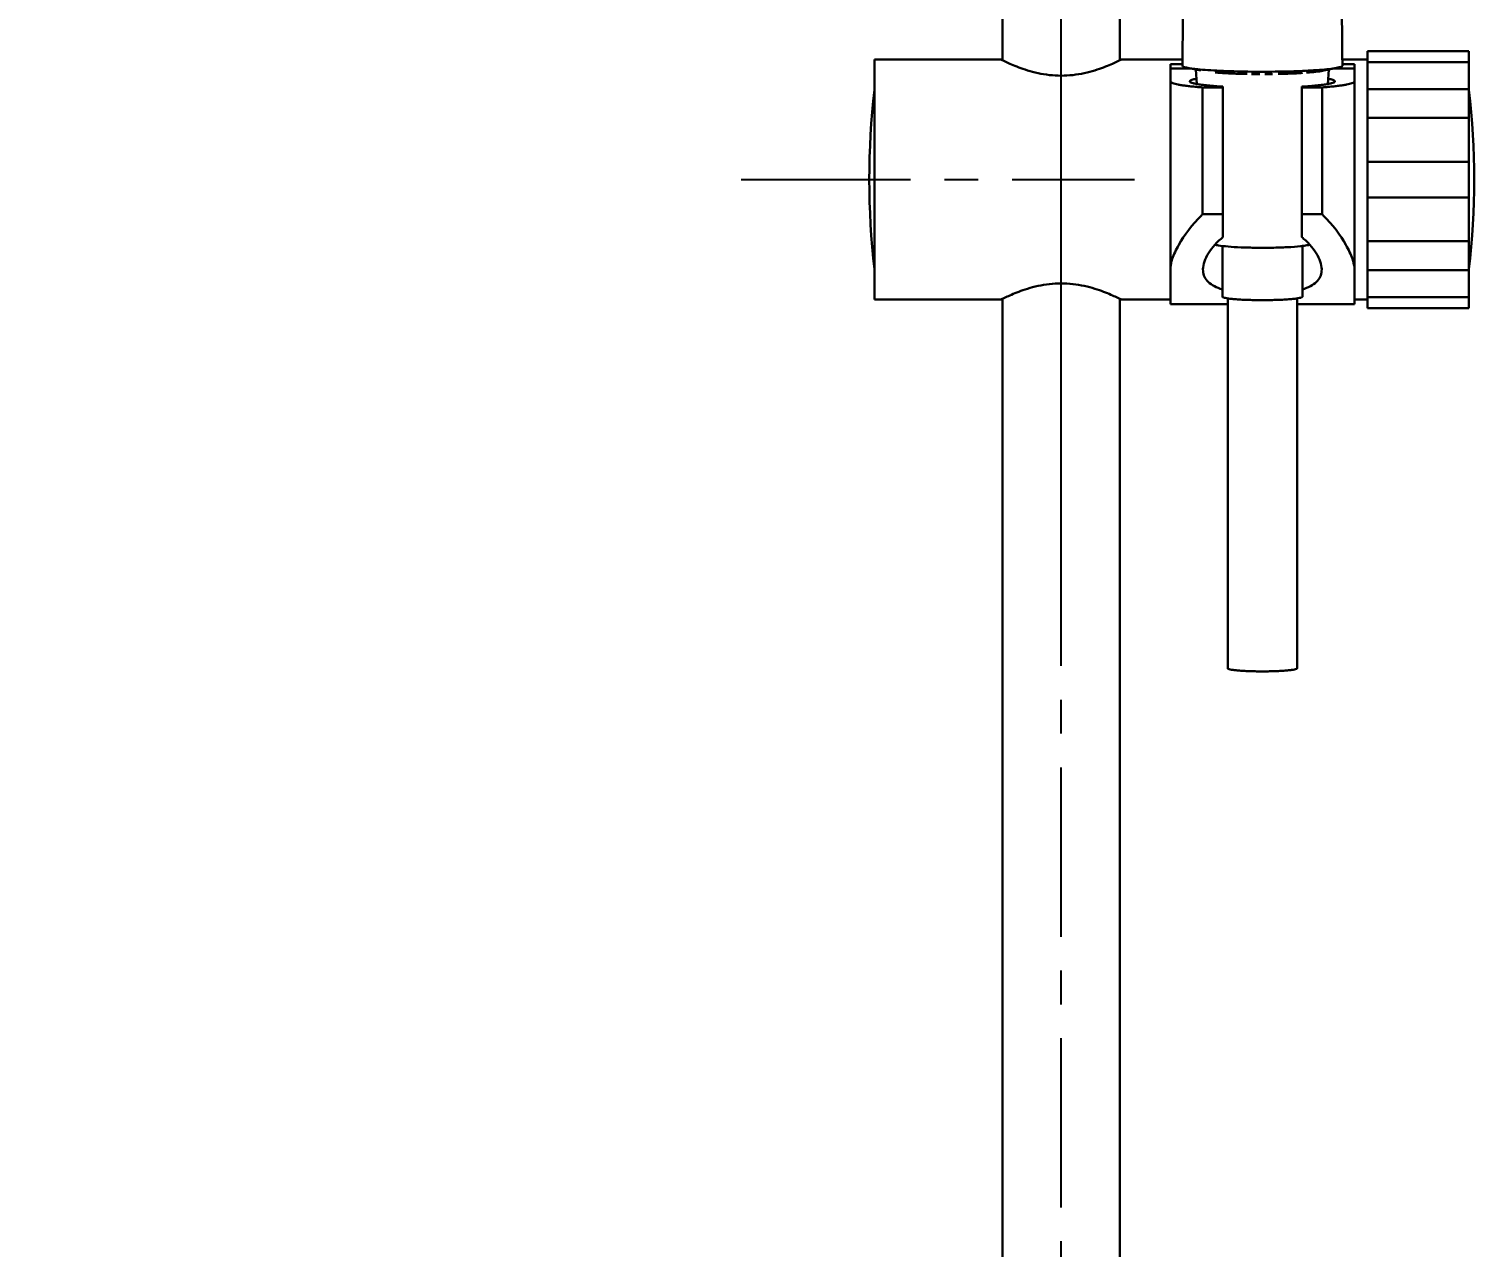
# Model space of a CAD drawing. Header units: millimetres. Extents: x 577 to 7172, y 252 to 2707.
# Drawn here: x 4848 to 5119.1, y 1027.8 to 1256.3 of the extents above; entities that cross this region are included whole.
import ezdxf

# ---------------------------------------------------------------- set-up
doc = ezdxf.new("R2010")
doc.units = ezdxf.units.MM
doc.header["$MEASUREMENT"] = 0
doc.linetypes.add('CENTER', pattern=[50.8, 31.75, -6.35, 6.35, -6.35])
doc.layers.add('외형선(ISO)', color=7, linetype='Continuous', lineweight=30)
doc.layers.add('치수(ISO)', color=7, linetype='Continuous', lineweight=25)
doc.layers.add('중심선(ISO)', color=1, linetype='CENTER', lineweight=25, true_color=0xff0000)
doc.styles.add('굴림', font='')
doc.styles.get('굴림').set_extended_font_data('援대┝')
doc.dimstyles.new('기본값 (ISO)', dxfattribs={"dimscale": 10, "dimtxt": 3, "dimasz": 2.5, "dimexe": 3.175, "dimexo": 0, "dimgap": 0.762, "dimtad": 1, "dimtoh": 1, "dimdec": 0, "dimzin": 1, "dimdsep": 46, "dimtxsty": '굴림', "dimcen": 0.5, "dimazin": 0, "dimtfac": 1, "dimtdec": 4, "dimtix": 1, "dimtmove": 1, "dimatfit": 3, "dimfxl": 1, "dimtolj": 1, "dimtzin": 1, "dimarcsym": 0})

# ---------------------------------------------------------------- blocks, each defined once
blk = doc.blocks.new('*D7')
at = {"layer": 'Defpoints', "color": 0}
for p in [(4619.26, 1788.11), (5041.61, 1788.11), (5031.12, 460.47)]:
    blk.add_point(p, dxfattribs=at)
at = {"layer": '치수(ISO)', "color": 0, "lineweight": -2}
for p, q in [((5041.61, 1788.11), (4587.51, 1788.11)), ((4619.26, 485.47), (4619.26, 1763.11)), ((5031.12, 460.47), (4587.51, 460.47))]:
    blk.add_line(p, q, dxfattribs=at)
at = {"layer": '치수(ISO)', "color": 0}
for points in [[(4623.43, 1763.11), (4615.09, 1763.11), (4619.26, 1788.11)], [(4615.09, 485.47), (4623.43, 485.47), (4619.26, 460.47)]]:
    blk.add_solid(points, dxfattribs=at)
at = {"layer": '치수(ISO)', "color": 0, "insert": (4596.64, 1124.29), "char_height": 30, "attachment_point": 5, "rotation": 90, "style": '굴림'}
blk.add_mtext('\\A1;1328', dxfattribs=at)
blk = doc.blocks.new('*D8')
at = {"layer": 'Defpoints', "color": 0}
for p in [(4733.39, 1788.11), (5041.61, 1788.11), (4944.61, 503.67)]:
    blk.add_point(p, dxfattribs=at)
at = {"layer": '치수(ISO)', "color": 0, "lineweight": -2}
for p, q in [((5041.61, 1788.11), (4701.64, 1788.11)), ((4733.39, 528.67), (4733.39, 1763.11)), ((4944.61, 503.67), (4701.64, 503.67))]:
    blk.add_line(p, q, dxfattribs=at)
at = {"layer": '치수(ISO)', "color": 0}
for points in [[(4737.56, 1763.11), (4729.23, 1763.11), (4733.39, 1788.11)], [(4729.23, 528.67), (4737.56, 528.67), (4733.39, 503.67)]]:
    blk.add_solid(points, dxfattribs=at)
at = {"layer": '치수(ISO)', "color": 0, "insert": (4710.77, 1145.89), "char_height": 30, "attachment_point": 5, "rotation": 90, "style": '굴림'}
blk.add_mtext('\\A1;1284', dxfattribs=at)

msp = doc.modelspace()

# ---------------------------------------------------------------- linework, layer by layer
at = {"layer": '외형선(ISO)'}
for p, q in [((5030.61, 1250.43), (5030.61, 1345.61)), ((5052.61, 1250.43), (5052.61, 1345.61)), ((5006.61, 1205.55), (5006.61, 1250.55)), ((5006.61, 1250.55), (5030.37, 1250.55)), ((5052.87, 1250.55), (5064.37, 1250.55)), ((5064.36, 1249.73), (5062.11, 1249.73)), ((5062.11, 1248.89), (5062.11, 1249.73)), ((5099.11, 1250.55), (5094.35, 1250.55)), ((5094.35, 1249.73), (5096.61, 1249.73)), ((5096.61, 1248.89), (5096.61, 1249.73)), ((5118.11, 1252.17), (5099.11, 1252.17)), ((5099.11, 1250.1), (5099.11, 1252.17)), ((5099.11, 1245.03), (5099.11, 1250.1)), ((5099.11, 1250.1), (5118.11, 1250.1)), ((5118.11, 1250.1), (5118.11, 1252.17)), ((5118.11, 1245.03), (5118.11, 1250.1)), ((5062.11, 1248.89), (5065.93, 1248.89)), ((5062.11, 1246.38), (5062.11, 1248.89)), ((5067.08, 1245.98), (5066.87, 1248.7)), ((5091.63, 1245.98), (5091.84, 1248.7)), ((5092.78, 1248.89), (5096.61, 1248.89)), ((5096.61, 1246.38), (5096.61, 1248.89)), ((5062.11, 1246.38), (5062.11, 1211.57)), ((5068.15, 1245.34), (5071.97, 1245.34)), ((5068.15, 1221.54), (5068.15, 1245.34)), ((5071.97, 1245.49), (5071.97, 1245.34)), ((5071.97, 1245.34), (5071.97, 1221.54)), ((5086.74, 1245.34), (5086.74, 1245.49)), ((5086.74, 1245.34), (5090.57, 1245.34)), ((5086.74, 1221.54), (5086.74, 1245.34)), ((5090.57, 1221.54), (5090.57, 1245.34)), ((5096.61, 1211.58), (5096.61, 1246.38)), ((5118.11, 1245.03), (5099.11, 1245.03)), ((5099.11, 1239.61), (5099.11, 1245.03)), ((5118.11, 1239.61), (5118.11, 1245.03)), ((5099.11, 1231.4), (5099.11, 1239.61)), ((5099.11, 1239.61), (5118.11, 1239.61)), ((5118.11, 1231.4), (5118.11, 1239.61)), ((5118.11, 1231.4), (5099.11, 1231.4)), ((5099.11, 1224.7), (5099.11, 1231.4)), ((5118.11, 1224.7), (5118.11, 1231.4)), ((5099.11, 1216.5), (5099.11, 1224.7)), ((5099.11, 1224.7), (5118.11, 1224.7)), ((5118.11, 1216.5), (5118.11, 1224.7)), ((5068.15, 1221.54), (5071.97, 1221.54)), ((5071.97, 1217.26), (5071.97, 1221.54)), ((5086.74, 1221.54), (5090.57, 1221.54)), ((5086.74, 1221.54), (5086.74, 1217.26)), ((5071.86, 1216.38), (5071.86, 1216.38)), ((5071.86, 1206.08), (5071.86, 1215.59)), ((5086.86, 1216.38), (5086.86, 1216.38)), ((5086.86, 1206.08), (5086.86, 1215.59)), ((5118.11, 1216.5), (5099.11, 1216.5)), ((5099.11, 1211.08), (5099.11, 1216.5)), ((5118.11, 1211.08), (5118.11, 1216.5)), ((5062.11, 1211.57), (5062.11, 1204.66)), ((5096.61, 1211.58), (5096.61, 1204.66)), ((5099.11, 1206.01), (5099.11, 1211.08)), ((5099.11, 1211.08), (5118.11, 1211.08)), ((5118.11, 1206.01), (5118.11, 1211.08)), ((5006.61, 1205.55), (5030.37, 1205.55)), ((5030.61, 905.59), (5030.61, 1205.68)), ((5052.61, 905.59), (5052.61, 1205.68)), ((5052.87, 1205.55), (5062.11, 1205.55)), ((5072.86, 1204.66), (5062.11, 1204.66)), ((5072.86, 1205.76), (5072.86, 1136.35)), ((5085.86, 1205.76), (5085.86, 1136.35)), ((5096.61, 1204.66), (5085.86, 1204.66)), ((5099.11, 1205.55), (5096.61, 1205.55)), ((5118.11, 1206.01), (5099.11, 1206.01)), ((5099.11, 1203.94), (5099.11, 1206.01)), ((5099.11, 1203.94), (5118.11, 1203.94)), ((5118.11, 1203.94), (5118.11, 1206.01))]:
    msp.add_line(p, q, dxfattribs=at)
for centre, start, end in [((5152.36, 1228.05), 173.4195, 186.5805), ((4972.35, 1228.05), 353.4195, 6.5805)]:
    msp.add_arc(centre, 146.72, start, end, dxfattribs=at)
for points, knots in [([(5064.36, 1249.42), (5064.65, 1282.62), (5064.94, 1315.83), (5065.25, 1351.83), (5065.27, 1354.62), (5065.32, 1359.57), (5065.33, 1361.74), (5065.34, 1363.81)], [0, 0, 0, 0, 10, 10, 10.840547, 10.840547, 11.493582, 11.493582, 11.493582, 11.493582]), ([(5093.37, 1363.81), (5093.38, 1361.66), (5093.4, 1359.4), (5093.44, 1353.94), (5093.47, 1350.73), (5093.58, 1337.89), (5093.67, 1328.26), (5093.95, 1295.56), (5094.15, 1272.49), (5094.36, 1249.42)], [0.197751, 0.197751, 0.197751, 0.197751, 0.876275, 0.876275, 1.843197, 1.843197, 4.743476, 4.743476, 11.690875, 11.690875, 11.690875, 11.690875]), ([(5041.62, 1247.54), (5040.9, 1247.54), (5040.16, 1247.58), (5038.69, 1247.75), (5037.97, 1247.87), (5035.9, 1248.32), (5034.65, 1248.73), (5032.68, 1249.47), (5031.82, 1249.86), (5030.66, 1250.4), (5030.37, 1250.55), (5030.37, 1250.55)], [-6.91903, -6.91903, -6.91903, -6.91903, -6.702515, -6.702515, -6.486, -6.486, -6.052971, -6.052971, -5.621122, -5.621122, -5.189553, -5.189553, -5.189553, -5.189553]), ([(5052.87, 1250.55), (5052.87, 1250.55), (5052.58, 1250.4), (5051.42, 1249.86), (5050.56, 1249.47), (5048.59, 1248.73), (5047.34, 1248.32), (5045.27, 1247.87), (5044.55, 1247.75), (5043.08, 1247.58), (5042.34, 1247.54), (5041.62, 1247.54)], [5.189553, 5.189553, 5.189553, 5.189553, 5.621122, 5.621122, 6.052971, 6.052971, 6.486, 6.486, 6.702515, 6.702515, 6.91903, 6.91903, 6.91903, 6.91903]), ([(5079.36, 1248.28), (5077.55, 1248.28), (5075.75, 1248.31), (5072.26, 1248.41), (5070.58, 1248.49), (5068.45, 1248.64), (5067.83, 1248.69), (5066.81, 1248.79), (5066.4, 1248.84), (5065.91, 1248.91), (5065.78, 1248.93), (5065.45, 1248.99), (5065.26, 1249.03), (5064.98, 1249.09), (5064.87, 1249.12), (5064.5, 1249.24), (5064.36, 1249.33), (5064.36, 1249.42)], [0.000003, 0.000003, 0.000003, 0.000003, 0.541405, 0.541405, 1.103228, 1.103228, 1.365474, 1.365474, 1.576256, 1.576256, 1.655326, 1.655326, 1.793735, 1.793735, 1.897549, 1.897549, 2.210396, 2.210396, 2.210396, 2.210396]), ([(5094.36, 1249.42), (5094.36, 1249.33), (5094.23, 1249.25), (5093.75, 1249.09), (5093.39, 1249.01), (5092.09, 1248.8), (5090.94, 1248.68), (5089.22, 1248.56), (5088.84, 1248.54), (5087.11, 1248.44), (5085.64, 1248.38), (5083.33, 1248.32), (5082.54, 1248.31), (5080.96, 1248.29), (5080.16, 1248.28), (5079.36, 1248.28)], [-2.211658, -2.211658, -2.211658, -2.211658, -1.919309, -1.919309, -1.627797, -1.627797, -1.101885, -1.101885, -0.961802, -0.961802, -0.480575, -0.480575, -0.240219, -0.240219, -0.000003, -0.000003, -0.000003, -0.000003]), ([(5086.89, 1248.05), (5086.69, 1248.04), (5086.5, 1248.02), (5085.62, 1247.97), (5084.89, 1247.94), (5083.96, 1247.91), (5083.78, 1247.9), (5083.6, 1247.89)], [12.253997, 12.253997, 12.253997, 12.253997, 13.016898, 13.016898, 15.620277, 15.620277, 16.235312, 16.235312, 16.235312, 16.235312]), ([(5090.91, 1248.5), (5090.91, 1248.5), (5090.9, 1248.5), (5090.59, 1248.44), (5090.2, 1248.37), (5089.29, 1248.25), (5088.77, 1248.2), (5088.01, 1248.13), (5087.83, 1248.12), (5087.63, 1248.1)], [5.198464, 5.198464, 5.198464, 5.198464, 5.206759, 5.206759, 7.810139, 7.810139, 10.413518, 10.413518, 11.230523, 11.230523, 11.230523, 11.230523]), ([(5062.11, 1211.57), (5062.17, 1212.08), (5062.29, 1212.61), (5062.74, 1214), (5063.15, 1214.89), (5064.7, 1217.63), (5066.2, 1219.58), (5068, 1221.4), (5068.07, 1221.47), (5068.15, 1221.54)], [-3.036018, -3.036018, -3.036018, -3.036018, -2.731966, -2.731966, -2.284568, -2.284568, -1.389773, -1.389773, -1.353442, -1.353442, -1.353442, -1.353442]), ([(5096.61, 1211.58), (5096.55, 1212.08), (5096.42, 1212.61), (5095.97, 1214), (5095.56, 1214.89), (5094.01, 1217.63), (5092.51, 1219.58), (5090.71, 1221.4), (5090.64, 1221.47), (5090.57, 1221.54)], [-3.035497, -3.035497, -3.035497, -3.035497, -2.731966, -2.731966, -2.284568, -2.284568, -1.389773, -1.389773, -1.353442, -1.353442, -1.353442, -1.353442]), ([(5071.97, 1217.26), (5071.85, 1217.16), (5071.73, 1217.06), (5070.52, 1216), (5069.61, 1214.9), (5068.43, 1212.78), (5068.16, 1211.75), (5068.29, 1210.16), (5068.6, 1209.45), (5069.83, 1208.26), (5070.75, 1207.78), (5071.86, 1207.43)], [4.629631, 4.629631, 4.629631, 4.629631, 4.687887, 4.687887, 5.249117, 5.249117, 5.810347, 5.810347, 6.28048, 6.28048, 6.749414, 6.749414, 6.749414, 6.749414]), ([(5090.48, 1210.89), (5090.55, 1211.75), (5090.28, 1212.78), (5089.1, 1214.9), (5088.2, 1216), (5086.98, 1217.06), (5086.86, 1217.16), (5086.74, 1217.26)], [1.740384, 1.740384, 1.740384, 1.740384, 2.301614, 2.301614, 2.862844, 2.862844, 2.921099, 2.921099, 2.921099, 2.921099]), ([(5088.25, 1215.83), (5088.09, 1215.79), (5087.92, 1215.75), (5087.39, 1215.66), (5087, 1215.6), (5085.83, 1215.47), (5084.95, 1215.41), (5083.11, 1215.31), (5082.14, 1215.28), (5080.19, 1215.25), (5079.18, 1215.25), (5077.23, 1215.27), (5076.27, 1215.29), (5074.49, 1215.37), (5073.66, 1215.42), (5072.22, 1215.54), (5071.6, 1215.61), (5070.87, 1215.74), (5070.65, 1215.78), (5070.46, 1215.83)], [0.328542, 0.328542, 0.328542, 0.328542, 0.452515, 0.452515, 0.663757, 0.663757, 0.999815, 0.999815, 1.301338, 1.301338, 1.59677, 1.59677, 1.8913, 1.8913, 2.186481, 2.186481, 2.486787, 2.486787, 2.635106, 2.635106, 2.635106, 2.635106]), ([(5086.86, 1207.43), (5087.96, 1207.78), (5088.88, 1208.26), (5090.11, 1209.45), (5090.42, 1210.16), (5090.48, 1210.89)], [8.3520479, 8.3520479, 8.3520479, 8.3520479, 8.8209816, 8.8209816, 9.291115, 9.291115, 9.291115, 9.291115]), ([(5030.62, 1205.68), (5030.45, 1205.6), (5030.37, 1205.55), (5030.37, 1205.55), (5030.66, 1205.7), (5031.82, 1206.25), (5032.68, 1206.64), (5034.65, 1207.38), (5035.9, 1207.79), (5037.97, 1208.24), (5038.69, 1208.36), (5040.16, 1208.53), (5040.9, 1208.57), (5041.62, 1208.57)], [4.959534, 4.959534, 4.959534, 4.959534, 5.189272, 5.189272, 5.621122, 5.621122, 6.052971, 6.052971, 6.486, 6.486, 6.702515, 6.702515, 6.91903, 6.91903, 6.91903, 6.91903]), ([(5041.62, 1208.57), (5042.34, 1208.57), (5043.08, 1208.53), (5044.55, 1208.36), (5045.27, 1208.24), (5047.34, 1207.79), (5048.59, 1207.38), (5050.56, 1206.64), (5051.42, 1206.25), (5052.58, 1205.7), (5052.87, 1205.55), (5052.87, 1205.55), (5052.78, 1205.6), (5052.61, 1205.68)], [0, 0, 0, 0, 0.216515, 0.216515, 0.43303, 0.43303, 0.866059, 0.866059, 1.297908, 1.297908, 1.729757, 1.729757, 1.964477, 1.964477, 1.964477, 1.964477])]:
    msp.add_open_spline(points, degree=3, knots=knots, dxfattribs=at)
for points in [[(5030.37, 1250.55), (5030.37, 1250.55), (5030.45, 1250.51), (5030.62, 1250.43)], [(5064.36, 1249.42), (5064.36, 1249.42), (5064.36, 1249.42), (5064.36, 1249.42)], [(5067.8, 1248.5), (5066.97, 1248.68), (5066.13, 1248.85), (5065.29, 1249.02)], [(5093.42, 1249.02), (5092.58, 1248.85), (5091.74, 1248.68), (5090.91, 1248.5)], [(5094.36, 1249.42), (5094.36, 1249.42), (5094.36, 1249.42), (5094.36, 1249.42)]]:
    msp.add_open_spline(points, degree=3, dxfattribs=at)
for points, weights, knots in [([(5067, 1246.98), (5065.76, 1246.74), (5065.76, 1246.48), (5065.76, 1245.84), (5071.97, 1245.49)], [0.88102301428, 0.916979199619, 1, 0.816121319831, 0.863121109008], [5.837942, 5.837942, 5.837942, 6.283185, 6.283185, 7.269333, 7.269333, 7.269333]), ([(5086.74, 1245.49), (5092.95, 1245.84), (5092.95, 1246.48), (5092.95, 1246.74), (5091.71, 1246.98)], [0.863121070363, 0.816121395427, 1, 0.916979199638, 0.881023014296], [5.297038, 5.297038, 5.297038, 6.283185, 6.283185, 6.728429, 6.728429, 6.728429]), ([(5071.86, 1206.08), (5071.86, 1205.43), (5079.36, 1205.43), (5086.86, 1205.43), (5086.86, 1206.08)], [1, 0.707106781187, 1, 0.707106781187, 1], [3.141593, 3.141593, 3.141593, 4.712389, 4.712389, 6.283185, 6.283185, 6.283185]), ([(5072.86, 1136.35), (5072.86, 1135.78), (5079.36, 1135.78), (5085.86, 1135.78), (5085.86, 1136.35)], [1, 0.707106781187, 1, 0.707106781186, 1], [0, 0, 0, 1.570796, 1.570796, 3.141593, 3.141593, 3.141593])]:
    msp.add_rational_spline(points, weights, degree=2, knots=knots, dxfattribs=at)
for points, weights in [([(5070.5, 1248.15), (5073.03, 1247.93), (5076.54, 1247.86)], [0.853554534701, 0.853270354932, 0.923572297712]), ([(5077.35, 1247.84), (5078.11, 1247.83), (5078.88, 1247.83)], [0.942410379283, 0.961521468463, 0.984742912213]), ([(5079.84, 1247.83), (5080.57, 1247.83), (5081.29, 1247.84)], [0.984577385358, 0.962559661162, 0.944241871315]), ([(5082.31, 1247.86), (5082.97, 1247.87), (5083.6, 1247.89)], [0.920580535177, 0.906925809494, 0.89605281552]), ([(5062.11, 1246.38), (5062.61, 1245.75), (5068.15, 1245.34)], [0.972843467983, 0.840767135036, 0.854923901324]), ([(5090.57, 1245.34), (5096.1, 1245.75), (5096.61, 1246.38)], [0.854923901324, 0.840772087018, 0.972751086303])]:
    msp.add_rational_spline(points, weights, degree=2, dxfattribs=at)
at = {"layer": '중심선(ISO)'}
for p, q in [((5041.61, 1165.44), (5041.61, 1744.6)), ((5041.61, 425.61), (5041.61, 1370.61)), ((4981.61, 1228.05), (5055.37, 1228.05))]:
    msp.add_line(p, q, dxfattribs=at)

# ---------------------------------------------------------------- dimensions: what is measured, and where the dimension line sits
at = {"layer": '치수(ISO)'}
for base, p1, picture, middle in [((4619.26, 1788.11), (5031.12, 460.47), '*D7', (4596.64, 1124.29)), ((4733.39, 1788.11), (4944.61, 503.67), '*D8', (4710.77, 1145.89))]:
    dim = msp.add_linear_dim(base=base, p1=p1, p2=(5041.61, 1788.11), angle=90, dimstyle='기본값 (ISO)', dxfattribs=at)
    dim.commit()
    dim.dimension.update_dxf_attribs({"geometry": picture, "text_midpoint": middle})

doc.saveas('drawing.dxf')
